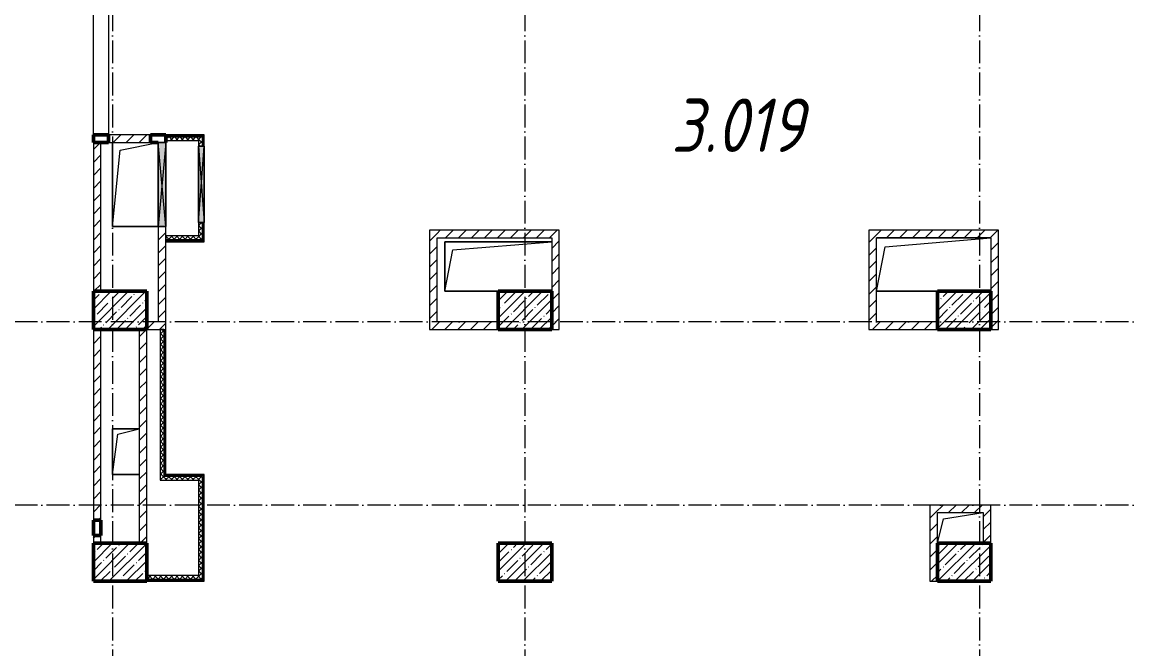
# Model space of a CAD drawing. Header units: millimetres. Extents: x -12989 to 629078, y -109036 to 555275.
# Drawn here: x 600078 to 614578, y -24820 to -16608 of the extents above; entities that cross this region are included whole.
import ezdxf

# ---------------------------------------------------------------- set-up
doc = ezdxf.new("R2010")
doc.units = ezdxf.units.MM
doc.linetypes.add('50_200_ШТРИХ_1Т_ш5_п1_п1_', pattern=[700, 500, -100, 0, -100])
for name, color, linetype, lineweight in [('A-DETL-GENF-OTLN', 7, 'Continuous', 9), ('A-FLOR-____-OTLN', 7, 'Continuous', 9), ('A-GENM-____-OTLN', 7, 'Continuous', 9), ('A-GLAZ-____-OTLN', 7, 'Continuous', 9), ('A-WALL-____-MCUT', 7, 'Continuous', 13), ('A-WALL-____-MCUT-1', 7, 'Continuous', 9), ('A-WALL-____-PATT-1', 7, 'Continuous', 9), ('A-WALL-FNSH-MCUT-1', 7, 'Continuous', 9), ('I-WALL-____-OTLN', 7, 'Continuous', 9), ('S-COLS-____-MCUT', 7, 'Continuous', 50), ('S-COLS-____-OTLN', 7, 'Continuous', 9), ('S-GRID-____-OTLN-1', 7, '50_200_ШТРИХ_1Т_ш5_п1_п1_', 9), ('Марки помещений', 7, 'Continuous', 9)]:
    doc.layers.add(name, color=color, linetype=linetype, lineweight=lineweight)
doc.layers.add('A-WALL-____-PATT-3', color=9, linetype='Continuous', lineweight=9, true_color=0x808080)
doc.styles.add('ISOCPEUR_I_2', font='isocpeui.ttf', dxfattribs={"width": 0.85, "height": 2.3})
pattern_1 = [(45, (523510.01, -90515.61), (-84.85281, 84.85281), [])]
pattern_2 = [(45, (523510.01, -90515.614), (-35.35534, 35.35534), []), (135, (523510.01, -90515.614), (-35.35534, -35.35534), [])]

# ---------------------------------------------------------------- blocks, each defined once
blk = doc.blocks.new('BSC_Колонна _Прямоугольная - 500х700-V128-АР1_План отверстий 3 этажа в осях 1-64_Ю-ЯЯ')
at = {"layer": 'S-COLS-____-OTLN'}
h = blk.add_hatch(dxfattribs=at)
h.set_pattern_fill('FP_133', color=256, style=0, pattern_type=2)
h.set_pattern_definition([(315, (-66831.04, 77850), (114.04925, 114.04925), []), (315, (-66831.04, 77735.95), (114.04925, 114.04925), [201.613, -40.323, 3.353, -36.97])])
h.paths.add_polyline_path([(-250, -350), (250, -350), (250, 350), (-250, 350), (-250, 96)], flags=0)
at = {"layer": 'S-COLS-____-MCUT'}
for p, q in [((250, 350), (-250, 350)), ((-250, 350), (-250, -350)), ((250, -350), (250, 350)), ((-250, -350), (250, -350))]:
    blk.add_line(p, q, dxfattribs=at)
blk = doc.blocks.new('BSC_Колонна _Прямоугольная - 500х700-V129-АР1_План отверстий 3 этажа в осях 1-64_Ю-ЯЯ')
at = {"layer": 'S-COLS-____-OTLN'}
h = blk.add_hatch(dxfattribs=at)
h.set_pattern_fill('FP_134', color=256, style=0, pattern_type=2)
h.set_pattern_definition([(315, (-66831.04, 83150), (114.04925, 114.04925), []), (315, (-66831.04, 83035.95), (114.04925, 114.04925), [201.613, -40.323, 3.353, -36.97])])
h.paths.add_polyline_path([(-250, -350), (250, -350), (250, 350), (-250, 350)], flags=0)
at = {"layer": 'S-COLS-____-MCUT'}
for p, q in [((250, 350), (-250, 350)), ((-250, 350), (-250, -350)), ((250, -350), (250, 350)), ((-250, -350), (250, -350))]:
    blk.add_line(p, q, dxfattribs=at)
blk = doc.blocks.new('BSC_Колонна _Прямоугольная - 500х700-V130-АР1_План отверстий 3 этажа в осях 1-64_Ю-ЯЯ')
at = {"layer": 'S-COLS-____-OTLN'}
h = blk.add_hatch(dxfattribs=at)
h.set_pattern_fill('FP_135', color=256, style=0, pattern_type=2)
h.set_pattern_definition([(315, (-66831.04, 88900), (114.04925, 114.04925), []), (315, (-66831.04, 88785.95), (114.04925, 114.04925), [201.613, -40.323, 3.353, -36.97])])
h.paths.add_polyline_path([(-250, -350), (250, -350), (250, 350), (-250, 350)], flags=0)
at = {"layer": 'S-COLS-____-MCUT'}
for p, q in [((250, 350), (-250, 350)), ((-250, 350), (-250, -350)), ((250, -350), (250, 350)), ((-250, -350), (250, -350))]:
    blk.add_line(p, q, dxfattribs=at)
blk = doc.blocks.new('BSC_Колонна _Прямоугольная - 500х700-V131-АР1_План отверстий 3 этажа в осях 1-64_Ю-ЯЯ')
at = {"layer": 'S-COLS-____-OTLN'}
h = blk.add_hatch(dxfattribs=at)
h.set_pattern_fill('FP_136', color=256, style=0, pattern_type=2)
h.set_pattern_definition([(315, (-70131.04, 77850), (114.04925, 114.04925), []), (315, (-70131.04, 77735.95), (114.04925, 114.04925), [201.613, -40.323, 3.353, -36.97])])
h.paths.add_polyline_path([(-250, -350), (250, -350), (250, 350), (-250, 350), (-250, 96)], flags=0)
at = {"layer": 'S-COLS-____-MCUT'}
for p, q in [((250, 350), (-250, 350)), ((-250, 350), (-250, -350)), ((250, -350), (250, 350)), ((-250, -350), (250, -350))]:
    blk.add_line(p, q, dxfattribs=at)
blk = doc.blocks.new('BSC_Колонна _Прямоугольная - 500х700-V132-АР1_План отверстий 3 этажа в осях 1-64_Ю-ЯЯ')
at = {"layer": 'S-COLS-____-OTLN'}
h = blk.add_hatch(dxfattribs=at)
h.set_pattern_fill('FP_137', color=256, style=0, pattern_type=2)
h.set_pattern_definition([(315, (-70131.04, 83150), (114.04925, 114.04925), []), (315, (-70131.04, 83035.95), (114.04925, 114.04925), [201.613, -40.323, 3.353, -36.97])])
h.paths.add_polyline_path([(-250, -350), (250, -350), (250, 350), (-250, 350)], flags=0)
at = {"layer": 'S-COLS-____-MCUT'}
for p, q in [((250, 350), (-250, 350)), ((-250, 350), (-250, -350)), ((250, -350), (250, 350)), ((-250, -350), (250, -350))]:
    blk.add_line(p, q, dxfattribs=at)
blk = doc.blocks.new('BSC_Колонна _Прямоугольная - 500х700-V133-АР1_План отверстий 3 этажа в осях 1-64_Ю-ЯЯ')
at = {"layer": 'S-COLS-____-OTLN'}
h = blk.add_hatch(dxfattribs=at)
h.set_pattern_fill('FP_138', color=256, style=0, pattern_type=2)
h.set_pattern_definition([(315, (-70131.04, 88900), (114.04925, 114.04925), []), (315, (-70131.04, 88785.95), (114.04925, 114.04925), [201.613, -40.323, 3.353, -36.97])])
h.paths.add_polyline_path([(-250, -350), (250, -350), (250, 350), (-250, 350)], flags=0)
at = {"layer": 'S-COLS-____-MCUT'}
for p, q in [((250, 350), (-250, 350)), ((-250, 350), (-250, -350)), ((250, -350), (250, 350)), ((-250, -350), (250, -350))]:
    blk.add_line(p, q, dxfattribs=at)
blk = doc.blocks.new('AR_Отверстие прямоугольное _в плите_ - AR_Отверстие прямоугольное _в плите_-30552531-АР1_План отверстий 3 этажа в осях 1-64_Ю-ЯЯ')
at = {"layer": 'A-GENM-____-OTLN'}
for p, q in [((-220, 120), (300, 200)), ((-300, -200), (-220, 120))]:
    blk.add_line(p, q, dxfattribs=at)
blk = doc.blocks.new('AR_Отверстие прямоугольное _в плите_ - AR_Отверстие прямоугольное _в плите_-30552533-АР1_План отверстий 3 этажа в осях 1-64_Ю-ЯЯ')
at = {"layer": 'A-GENM-____-OTLN'}
for p, q in [((175, 300), (-175, 300)), ((-175, 300), (-175, -300)), ((-105, 230), (175, 300)), ((-175, -300), (-105, 230)), ((-175, -300), (175, -300))]:
    blk.add_line(p, q, dxfattribs=at)
blk = doc.blocks.new('AR_Отверстие прямоугольное _в плите_ - AR_Отверстие прямоугольное _в плите_-30552713-АР1_План отверстий 3 этажа в осях 1-64_Ю-ЯЯ')
at = {"layer": 'A-GENM-____-OTLN'}
for p, q in [((-300, 550), (-300, -550)), ((-300, -550), (-200, 450)), ((-200, 450), (300, 550)), ((-300, -550), (300, -550))]:
    blk.add_line(p, q, dxfattribs=at)
blk = doc.blocks.new('AR_Отверстие прямоугольное _в плите_ - AR_Отверстие прямоугольное _в плите_-30552735-АР1_План отверстий 3 этажа в осях 1-64_Ю-ЯЯ')
at = {"layer": 'A-GENM-____-OTLN'}
for p, q in [((700, 325), (-700, 325)), ((-700, 325), (-700, -325)), ((-592, 217), (700, 325)), ((-700, -325), (-592, 217)), ((-700, -325), (0, -325))]:
    blk.add_line(p, q, dxfattribs=at)
blk = doc.blocks.new('AR_Отверстие прямоугольное _в плите_ - AR_Отверстие прямоугольное _в плите_-30552737-АР1_План отверстий 3 этажа в осях 1-64_Ю-ЯЯ')
at = {"layer": 'A-GENM-____-OTLN'}
for p, q in [((750, 350), (-750, 350)), ((-633, 233), (750, 350)), ((-750, -350), (-633, 233)), ((-750, -350), (50, -350))]:
    blk.add_line(p, q, dxfattribs=at)
blk = doc.blocks.new('BSC_Колонна _Прямоугольная1 - 200х100 _металл_-35191367-АР1_План отверстий 3 этажа в осях 1-64_Ю-ЯЯ')
at = {"layer": 'S-COLS-____-MCUT'}
for p, q in [((100, 50), (-100, 50)), ((-100, 50), (-100, -50)), ((100, -50), (100, 50)), ((-100, -50), (100, -50))]:
    blk.add_line(p, q, dxfattribs=at)
blk = doc.blocks.new('AR_Отверстие прямоугольное _в стене_ - AR_Отверстие прямоугольное _в стене__ОВ-36939483-АР1_План отверстий 3 этажа в осях 1-64_Ю-ЯЯ')
at = {"layer": 'A-GLAZ-____-OTLN'}
blk.add_hatch(color=256, dxfattribs=at).paths.add_polyline_path([(550, -50), (550, 50), (-550, 50), (-550, -50), (27, -50)], flags=0)
at = {"layer": 'A-DETL-GENF-OTLN'}
for p, q in [((-550, -50), (-550, 50)), ((-550, 50), (550, 50)), ((550, 50), (-550, -50)), ((-550, 50), (550, -50)), ((550, 50), (-550, 50)), ((-550, 50), (-550, -50)), ((550, 50), (550, -50)), ((550, -50), (550, 50)), ((550, -50), (-550, -50)), ((-550, -50), (550, -50))]:
    blk.add_line(p, q, dxfattribs=at)
blk = doc.blocks.new('AR_Отверстие прямоугольное _в стене__БезПР - AR_Отверстие прямоугольное _в стене__БезПР-36899796-АР1_План отверстий 3 этажа в осях 1-64_Ю-ЯЯ')
at = {"layer": 'A-GLAZ-____-OTLN'}
blk.add_hatch(color=256, dxfattribs=at).paths.add_polyline_path([(-500, -38), (500, -38), (500, 38), (-500, 38)], flags=0)
at = {"layer": 'A-DETL-GENF-OTLN'}
for p, q in [((-500, -38), (-500, 38)), ((-500, 38), (500, 38)), ((500, 38), (-500, -38)), ((-500, 38), (500, -38)), ((500, 38), (-500, 38)), ((-500, 38), (-500, -38)), ((500, 38), (500, -38)), ((500, -38), (500, 38)), ((500, -38), (-500, -38)), ((-500, -38), (500, -38))]:
    blk.add_line(p, q, dxfattribs=at)
at = {"layer": 'A-GLAZ-____-OTLN'}
blk.add_line((500, 38), (-500, 38), dxfattribs=at)
blk = doc.blocks.new('BSC_Колонна _Прямоугольная1 - 200х100 _металл_-V214-АР1_План отверстий 3 этажа в осях 1-64_Ю-ЯЯ')
at = {"layer": 'S-COLS-____-MCUT'}
for p, q in [((100, 50), (-100, 50)), ((-100, 50), (-100, -50)), ((100, -50), (100, 50)), ((-100, -50), (0, -50))]:
    blk.add_line(p, q, dxfattribs=at)
blk = doc.blocks.new('3эт')
at = {"layer": 'S-GRID-____-OTLN-1', "color": 251, "ltscale": 0.6, "true_color": 0x636466}
for p, q in [((361520.7, 4029.4), (361520.7, -46882.4)), ((366920.7, 4029.4), (366920.7, -46882.4)), ((372870.7, 4029.4), (372870.7, -46882.4)), ((387845.1, -16882.4), (333012.7, -16882.4)), ((387845.1, -19282.4), (279101.9, -19282.4))]:
    blk.add_line(p, q, dxfattribs=at)

msp = doc.modelspace()

# ---------------------------------------------------------------- hatches: boundary and pattern name
at = {"layer": 'A-WALL-____-PATT-1'}
h = msp.add_hatch(dxfattribs=at)
h.set_pattern_fill('FP_7', color=256, style=0, pattern_type=2)
h.set_pattern_definition(pattern_1)
h.paths.add_polyline_path([(601264.4104, -18184.5723), (601760.0077, -18184.5723), (601760.0077, -18084.5723), (601210.0077, -18084.5723), (601210.0077, -18184.5723)], flags=0)
h = msp.add_hatch(dxfattribs=at)
h.set_pattern_fill('FP_7', color=256, style=0, pattern_type=2)
h.set_pattern_definition(pattern_1)
h.paths.add_polyline_path([(601110.0077, -20134.5723), (601110.0077, -18184.5723), (601010.0077, -18184.5723), (601010.0077, -20134.5723)], flags=0)
h = msp.add_hatch(dxfattribs=at)
h.set_pattern_fill('FP_7', color=256, style=0, pattern_type=2)
h.set_pattern_definition(pattern_1)
h.paths.add_polyline_path([(601860.0077, -20534.5723), (601960.0077, -20534.5723), (601960.0077, -19284.5723), (601860.0077, -19284.5723), (601860.0077, -20376.2806)], flags=0)
h = msp.add_hatch(dxfattribs=at)
h.set_pattern_fill('FP_7', color=256, style=0, pattern_type=2)
h.set_pattern_definition(pattern_1)
h.paths.add_polyline_path([(605410.0077, -20634.5723), (605510.0077, -20634.5723), (605510.0077, -19334.5723), (605410.0077, -19334.5723)], flags=0)
h = msp.add_hatch(dxfattribs=at)
h.set_pattern_fill('FP_7', color=256, style=0, pattern_type=2)
h.set_pattern_definition(pattern_1)
h.paths.add_polyline_path([(607010.0077, -19434.5723), (607110.0077, -19434.5723), (607110.0077, -19334.5723), (605510.0077, -19334.5723), (605510.0077, -19434.5723)], flags=0)
h = msp.add_hatch(dxfattribs=at)
h.set_pattern_fill('FP_7', color=256, style=0, pattern_type=2)
h.set_pattern_definition(pattern_1)
h.paths.add_polyline_path([(611160.0077, -20634.5723), (611260.0077, -20634.5723), (611260.0077, -19334.5723), (611160.0077, -19334.5723)], flags=0)
h = msp.add_hatch(dxfattribs=at)
h.set_pattern_fill('FP_7', color=256, style=0, pattern_type=2)
h.set_pattern_definition(pattern_1)
h.paths.add_polyline_path([(612760.0077, -19434.5723), (612860.0077, -19434.5723), (612860.0077, -19334.5723), (611260.0077, -19334.5723), (611260.0077, -19434.5723), (611869.1961, -19434.5723)], flags=0)
h = msp.add_hatch(dxfattribs=at)
h.set_pattern_fill('FP_7', color=256, style=0, pattern_type=2)
h.set_pattern_definition(pattern_1)
h.paths.add_polyline_path([(607110.0077, -20634.5723), (607110.0077, -19434.5723), (607010.0077, -19434.5723), (607010.0077, -20634.5723)], flags=0)
h = msp.add_hatch(dxfattribs=at)
h.set_pattern_fill('FP_7', color=256, style=0, pattern_type=2)
h.set_pattern_definition(pattern_1)
h.paths.add_polyline_path([(612860.0077, -20634.5723), (612860.0077, -19434.5723), (612760.0077, -19434.5723), (612760.0077, -20634.5723)], flags=0)
h = msp.add_hatch(dxfattribs=at)
h.set_pattern_fill('FP_7', color=256, style=0, pattern_type=2)
h.set_pattern_definition(pattern_1)
h.paths.add_polyline_path([(601710.0077, -20634.5723), (601960.0077, -20634.5723), (601960.0077, -20534.5723), (601710.0077, -20534.5723)], flags=0)
h = msp.add_hatch(dxfattribs=at)
h.set_pattern_fill('FP_7', color=256, style=0, pattern_type=2)
h.set_pattern_definition(pattern_1)
h.paths.add_polyline_path([(606310.0077, -20634.5723), (606310.0077, -20534.5723), (605510.0077, -20534.5723), (605510.0077, -20634.5723)], flags=0)
h = msp.add_hatch(dxfattribs=at)
h.set_pattern_fill('FP_7', color=256, style=0, pattern_type=2)
h.set_pattern_definition(pattern_1)
h.paths.add_polyline_path([(612060.0077, -20634.5723), (612060.0077, -20534.5723), (611260.0077, -20534.5723), (611260.0077, -20634.5723), (611869.1961, -20634.5723)], flags=0)
h = msp.add_hatch(dxfattribs=at)
h.set_pattern_fill('FP_7', color=256, style=0, pattern_type=2)
h.set_pattern_definition(pattern_1)
h.paths.add_polyline_path([(601010.0077, -23434.5723), (601110.0077, -23434.5723), (601110.0077, -23334.5723), (601010.0077, -23334.5723)], flags=0)
h.paths.add_polyline_path([(601010.0077, -23134.5723), (601110.0077, -23134.5723), (601110.0077, -20634.5723), (601010.0077, -20634.5723)], flags=0)
h = msp.add_hatch(dxfattribs=at)
h.set_pattern_fill('FP_7', color=256, style=0, pattern_type=2)
h.set_pattern_definition(pattern_1)
h.paths.add_polyline_path([(601710.0077, -23434.5723), (601710.0077, -20634.5723), (601610.0077, -20634.5723), (601610.0077, -23434.5723)], flags=0)
h = msp.add_hatch(dxfattribs=at)
h.set_pattern_fill('FP_7', color=256, style=0, pattern_type=2)
h.set_pattern_definition(pattern_1)
h.paths.add_polyline_path([(612660.0077, -23034.5723), (612760.0077, -23034.5723), (612760.0077, -22934.5723), (611960.0077, -22934.5723), (611960.0077, -23034.5723), (612060.0077, -23034.5723)], flags=0)
h = msp.add_hatch(dxfattribs=at)
h.set_pattern_fill('FP_7', color=256, style=0, pattern_type=2)
h.set_pattern_definition(pattern_1)
h.paths.add_polyline_path([(612060.0077, -23934.5723), (612060.0077, -23034.5723), (611960.0077, -23034.5723), (611960.0077, -23934.5723)], flags=0)
h = msp.add_hatch(dxfattribs=at)
h.set_pattern_fill('FP_7', color=256, style=0, pattern_type=2)
h.set_pattern_definition(pattern_1)
h.paths.add_polyline_path([(612760.0077, -23434.5723), (612760.0077, -23034.5723), (612660.0077, -23034.5723), (612660.0077, -23434.5723)], flags=0)
at = {"layer": 'A-WALL-____-PATT-3'}
h = msp.add_hatch(dxfattribs=at)
h.set_pattern_fill('FP_10', color=256, style=0, pattern_type=2)
h.set_pattern_definition(pattern_2)
h.paths.add_polyline_path([(601960.0077, -18159.5723), (602385.0077, -18159.5723), (602385.0077, -18109.5723), (601960.0077, -18109.5723)], flags=0)
h = msp.add_hatch(dxfattribs=at)
h.set_pattern_fill('FP_10', color=256, style=0, pattern_type=2)
h.set_pattern_definition(pattern_2)
h.paths.add_polyline_path([(602435.0077, -23859.5723), (602435.0077, -22559.5723), (602385.0077, -22559.5723), (602385.0077, -23859.5723)], flags=0)
h.paths.add_polyline_path([(602385.0077, -19459.5723), (602435.0077, -19459.5723), (602435.0077, -19234.5723), (602385.0077, -19234.5723), (602385.0077, -19409.5723)], flags=0)
h.paths.add_polyline_path([(602430.2, -18234.5723), (602435.0077, -18234.5723), (602435.0077, -18109.5723), (602385.0077, -18109.5723), (602385.0077, -18234.5723)], flags=0)
h = msp.add_hatch(dxfattribs=at)
h.set_pattern_fill('FP_10', color=256, style=0, pattern_type=2)
h.set_pattern_definition(pattern_2)
h.paths.add_polyline_path([(602385.0077, -19459.5723), (602385.0077, -19409.5723), (601960.0077, -19409.5723), (601960.0077, -19459.5723)], flags=0)
h = msp.add_hatch(dxfattribs=at)
h.set_pattern_fill('FP_10', color=256, style=0, pattern_type=2)
h.set_pattern_definition(pattern_2)
h.paths.add_polyline_path([(601885.0077, -22559.5723), (601935.0077, -22559.5723), (601935.0077, -20634.5723), (601885.0077, -20634.5723), (601885.0077, -22547.0723)], flags=0)
h = msp.add_hatch(dxfattribs=at)
h.set_pattern_fill('FP_10', color=256, style=0, pattern_type=2)
h.set_pattern_definition(pattern_2)
h.paths.add_polyline_path([(602385.0077, -22609.5723), (602385.0077, -22559.5723), (601885.0077, -22559.5723), (601885.0077, -22609.5723)], flags=0)
h = msp.add_hatch(dxfattribs=at)
h.set_pattern_fill('FP_10', color=256, style=0, pattern_type=2)
h.set_pattern_definition(pattern_2)
h.paths.add_polyline_path([(602435.0077, -23909.5723), (602435.0077, -23859.5723), (601710.0077, -23859.5723), (601710.0077, -23909.5723)], flags=0)

# ---------------------------------------------------------------- linework, layer by layer
at = {"layer": 'A-FLOR-____-OTLN'}
for p, q in [((601260.0077, -19284.5723), (601260.0077, -18184.5723)), ((601860.0077, -19284.5723), (601260.0077, -19284.5723)), ((605610.0077, -19484.5723), (607010.0077, -19484.5723)), ((605610.0077, -20134.5723), (605610.0077, -19484.5723)), ((611260.0077, -19434.9198), (612760.0077, -19434.9198)), ((606310.0077, -20134.5723), (605610.0077, -20134.5723)), ((612060.0077, -20134.9198), (611260.0077, -20134.9198)), ((601260.0077, -21936.9382), (601610.0077, -21936.9382)), ((601260.0077, -22536.9382), (601260.0077, -21936.9382)), ((601610.0077, -22536.9382), (601260.0077, -22536.9382))]:
    msp.add_line(p, q, dxfattribs=at)
at = {"layer": 'A-WALL-____-MCUT'}
for p, q in [((601960.0077, -18109.5723), (602435.0077, -18109.5723)), ((602435.0077, -18109.5723), (602435.0077, -18234.5723)), ((601960.0077, -18159.5723), (602385.0077, -18159.5723)), ((602385.0077, -18159.5723), (602385.0077, -18234.5723)), ((602385.0077, -19234.5723), (602385.0077, -19409.5723)), ((602435.0077, -19234.5723), (602435.0077, -19459.5723)), ((602385.0077, -19409.5723), (601960.0077, -19409.5723)), ((601960.0077, -19409.5723), (601960.0077, -19459.5723)), ((602435.0077, -19459.5723), (601960.0077, -19459.5723)), ((601935.0077, -20634.5723), (601885.0077, -20634.5723)), ((601885.0077, -20634.5723), (601885.0077, -22609.5723)), ((601935.0077, -20634.5723), (601935.0077, -22559.5723)), ((601885.0077, -22609.5723), (602385.0077, -22609.5723)), ((602435.0077, -22559.5723), (601935.0077, -22559.5723)), ((602385.0077, -22609.5723), (602385.0077, -23859.5723)), ((602435.0077, -22559.5723), (602435.0077, -23909.5723)), ((602385.0077, -23859.5723), (601710.0077, -23859.5723)), ((602435.0077, -23909.5723), (601710.0077, -23909.5723))]:
    msp.add_line(p, q, dxfattribs=at)
at = {"layer": 'A-WALL-____-MCUT-1'}
for p, q in [((601960.0077, -18097.0723), (602447.5077, -18097.0723)), ((602447.5077, -18097.0723), (602447.5077, -18234.5723)), ((602447.5077, -19234.5723), (602447.5077, -19472.0723)), ((602447.5077, -19472.0723), (601960.0077, -19472.0723)), ((601947.5077, -20634.5723), (601947.5077, -22547.0723)), ((602447.5077, -22547.0723), (601947.5077, -22547.0723)), ((602447.5077, -22547.0723), (602447.5077, -23922.0723)), ((602447.5077, -23922.0723), (601710.0077, -23922.0723))]:
    msp.add_line(p, q, dxfattribs=at)
at = {"layer": 'A-WALL-FNSH-MCUT-1'}
for p, q in [((601760.0077, -18084.5723), (601210.0077, -18084.5723)), ((602460.0077, -18084.5723), (601960.0077, -18084.5723)), ((602460.0077, -18234.5723), (602460.0077, -18084.5723)), ((601010.0077, -18184.5723), (601010.0077, -20134.5723)), ((601110.0077, -20134.5723), (601110.0077, -18184.5723)), ((601210.0077, -18184.5723), (601760.0077, -18184.5723)), ((601860.0077, -19284.5723), (601860.0077, -20534.5723)), ((601960.0077, -20634.5723), (601960.0077, -19284.5723)), ((602460.0077, -19484.5723), (602460.0077, -19234.5723)), ((605410.0077, -19334.5723), (605410.0077, -20634.5723)), ((607110.0077, -19334.5723), (605410.0077, -19334.5723)), ((607110.0077, -20634.5723), (607110.0077, -19334.5723)), ((611160.0077, -19334.5723), (611160.0077, -20634.5723)), ((612860.0077, -19334.5723), (611160.0077, -19334.5723)), ((612860.0077, -20634.5723), (612860.0077, -19334.5723)), ((601960.0077, -19484.5723), (602460.0077, -19484.5723)), ((605510.0077, -20534.5723), (605510.0077, -19434.5723)), ((605510.0077, -19434.5723), (607010.0077, -19434.5723)), ((607010.0077, -19434.5723), (607010.0077, -20134.5723)), ((611260.0077, -20534.5723), (611260.0077, -19434.5723)), ((611260.0077, -19434.5723), (612760.0077, -19434.5723)), ((612760.0077, -19434.5723), (612760.0077, -20134.5723)), ((601860.0077, -20534.5723), (601710.0077, -20534.5723)), ((606310.0077, -20534.5723), (605510.0077, -20534.5723)), ((612060.0077, -20534.5723), (611260.0077, -20534.5723)), ((601010.0077, -20634.5723), (601010.0077, -23134.5723)), ((601110.0077, -23134.5723), (601110.0077, -20634.5723)), ((601610.0077, -20634.5723), (601610.0077, -23434.5723)), ((601710.0077, -20634.5723), (601960.0077, -20634.5723)), ((601710.0077, -23434.5723), (601710.0077, -20634.5723)), ((601960.0077, -22534.5723), (601960.0077, -20634.5723)), ((605410.0077, -20634.5723), (606310.0077, -20634.5723)), ((607010.0077, -20634.5723), (607110.0077, -20634.5723)), ((611160.0077, -20634.5723), (612060.0077, -20634.5723)), ((612760.0077, -20634.5723), (612860.0077, -20634.5723)), ((602460.0077, -22534.5723), (601960.0077, -22534.5723)), ((602460.0077, -23934.5723), (602460.0077, -22534.5723)), ((612760.0077, -22934.5723), (611960.0077, -22934.5723)), ((611960.0077, -22934.5723), (611960.0077, -23934.5723)), ((612060.0077, -23034.5723), (612660.0077, -23034.5723)), ((612060.0077, -23434.5723), (612060.0077, -23034.5723)), ((612660.0077, -23034.5723), (612660.0077, -23434.5723)), ((612760.0077, -23434.5723), (612760.0077, -22934.5723)), ((601010.0077, -23334.5723), (601010.0077, -23434.5723)), ((601110.0077, -23434.5723), (601110.0077, -23334.5723)), ((601710.0077, -23934.5723), (602460.0077, -23934.5723)), ((611960.0077, -23934.5723), (612060.0077, -23934.5723))]:
    msp.add_line(p, q, dxfattribs=at)
at = {"layer": 'I-WALL-____-OTLN'}
for p, q in [((601010.0077, -18084.5723), (601010.0077, -15964.5723)), ((601210.0077, -15964.5723), (601210.0077, -18084.5723))]:
    msp.add_line(p, q, dxfattribs=at)

# ---------------------------------------------------------------- block references
msp.add_blockref('3эт', (239739.3002, -3652.1582))
at = {"layer": 'A-GENM-____-OTLN'}
for name, p in [('AR_Отверстие прямоугольное _в плите_ - AR_Отверстие прямоугольное _в плите_-30552713-АР1_План отверстий 3 этажа в осях 1-64_Ю-ЯЯ', (601560.0077, -18734.5723)), ('AR_Отверстие прямоугольное _в плите_ - AR_Отверстие прямоугольное _в плите_-30552735-АР1_План отверстий 3 этажа в осях 1-64_Ю-ЯЯ', (606310.0077, -19809.5723)), ('AR_Отверстие прямоугольное _в плите_ - AR_Отверстие прямоугольное _в плите_-30552737-АР1_План отверстий 3 этажа в осях 1-64_Ю-ЯЯ', (612010.0077, -19784.9198)), ('AR_Отверстие прямоугольное _в плите_ - AR_Отверстие прямоугольное _в плите_-30552533-АР1_План отверстий 3 этажа в осях 1-64_Ю-ЯЯ', (601435.0077, -22236.9382)), ('AR_Отверстие прямоугольное _в плите_ - AR_Отверстие прямоугольное _в плите_-30552531-АР1_План отверстий 3 этажа в осях 1-64_Ю-ЯЯ', (612360.0077, -23234.5723))]:
    msp.add_blockref(name, p, dxfattribs=at)
at = {"layer": 'A-GLAZ-____-OTLN'}
for name, p, rotation in [('AR_Отверстие прямоугольное _в стене_ - AR_Отверстие прямоугольное _в стене__ОВ-36939483-АР1_План отверстий 3 этажа в осях 1-64_Ю-ЯЯ', (601910.0077, -18734.5723), 270), ('AR_Отверстие прямоугольное _в стене__БезПР - AR_Отверстие прямоугольное _в стене__БезПР-36899796-АР1_План отверстий 3 этажа в осях 1-64_Ю-ЯЯ', (602422.5077, -18734.5723), 89.99999999999984)]:
    msp.add_blockref(name, p, dxfattribs=dict(at, rotation=rotation))
at = {"layer": 'S-COLS-____-OTLN'}
for name, p, rotation in [('BSC_Колонна _Прямоугольная1 - 200х100 _металл_-35191367-АР1_План отверстий 3 этажа в осях 1-64_Ю-ЯЯ', (601110.0077, -18134.5723), 180), ('BSC_Колонна _Прямоугольная - 500х700-V131-АР1_План отверстий 3 этажа в осях 1-64_Ю-ЯЯ', (601360.0077, -20384.5723), 89.9999999999999), ('BSC_Колонна _Прямоугольная - 500х700-V132-АР1_План отверстий 3 этажа в осях 1-64_Ю-ЯЯ', (606660.0077, -20384.5723), 89.9999999999999), ('BSC_Колонна _Прямоугольная - 500х700-V133-АР1_План отверстий 3 этажа в осях 1-64_Ю-ЯЯ', (612410.0077, -20384.5723), 89.9999999999999), ('BSC_Колонна _Прямоугольная1 - 200х100 _металл_-35191367-АР1_План отверстий 3 этажа в осях 1-64_Ю-ЯЯ', (601060.0077, -23234.5723), 270.0000000000001), ('BSC_Колонна _Прямоугольная - 500х700-V128-АР1_План отверстий 3 этажа в осях 1-64_Ю-ЯЯ', (601360.0077, -23684.5723), 89.9999999999999), ('BSC_Колонна _Прямоугольная - 500х700-V129-АР1_План отверстий 3 этажа в осях 1-64_Ю-ЯЯ', (606660.0077, -23684.5723), 89.9999999999999), ('BSC_Колонна _Прямоугольная - 500х700-V130-АР1_План отверстий 3 этажа в осях 1-64_Ю-ЯЯ', (612410.0077, -23684.5723), 89.9999999999999)]:
    msp.add_blockref(name, p, dxfattribs=dict(at, rotation=rotation))
msp.add_blockref('BSC_Колонна _Прямоугольная1 - 200х100 _металл_-V214-АР1_План отверстий 3 этажа в осях 1-64_Ю-ЯЯ', (601860.0077, -18134.5723), dxfattribs=at)

# ---------------------------------------------------------------- texts
at = {"layer": 'Марки помещений', "insert": (608575.2773, -17608.528), "char_height": 700, "width": 737.5525, "attachment_point": 1, "style": 'ISOCPEUR_I_2'}
msp.add_mtext('3.019', dxfattribs=at)

doc.saveas('drawing.dxf')
